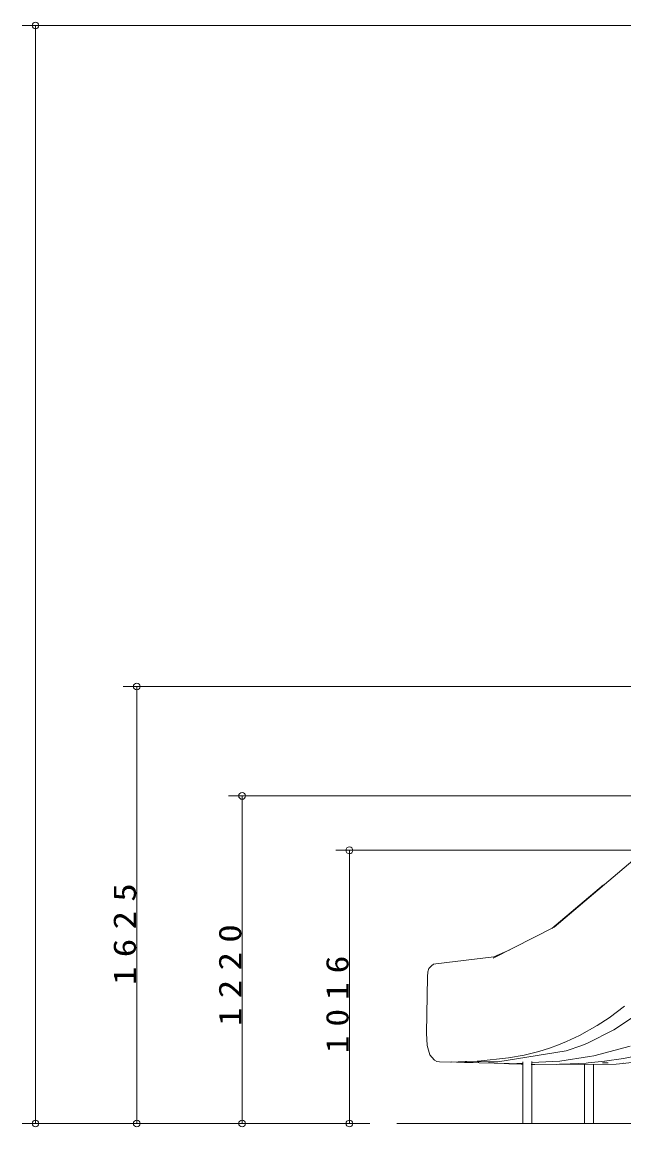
# Model space of a CAD drawing. Units: millimetres on the paper. Extents: x 0 to 420, y -594 to 297.
# Drawn here: x 61 to 98.3, y -184.3 to -115.8 of the extents above; entities that cross this region are included whole.
import ezdxf

# ---------------------------------------------------------------- set-up
doc = ezdxf.new("R2010")
doc.units = ezdxf.units.MM
for name, color, linetype, lineweight in [('0_2', 7, 'Continuous', 13), ('2D_DIMENSION', 7, 'Continuous', 13), ('3D_GLINE', 7, 'Continuous', 13)]:
    doc.layers.add(name, color=color, linetype=linetype, lineweight=lineweight)
doc.styles.add('ＭＳ ゴシック', font='')
doc.styles.get('ＭＳ ゴシック').set_extended_font_data('MS Gothic')

msp = doc.modelspace()

# ---------------------------------------------------------------- linework, layer by layer
at = {"layer": '0_2'}
for p, q in [((61.804, -116.005), (61.804, -116.422)), ((68.076, -156.969), (68.076, -157.385)), ((74.606, -163.747), (74.606, -164.163)), ((102.972, -164.224), (93.944, -171.884)), ((81.258, -167.116), (81.258, -167.533)), ((97.006, -169.245), (93.81, -171.955)), ((93.944, -171.884), (94.225, -171.644)), ((93.944, -171.883), (90.179, -173.789)), ((86.618, -174.14), (90.206, -173.725)), ((90.179, -173.789), (90.263, -173.75)), ((90.206, -173.725), (91.198, -173.276)), ((86.119, -174.655), (86.187, -174.439)), ((86.187, -174.439), (86.299, -174.305)), ((86.299, -174.305), (86.341, -174.269)), ((86.341, -174.269), (86.467, -174.176)), ((86.467, -174.176), (86.618, -174.14)), ((86.032, -178.442), (86.092, -174.948)), ((86.092, -174.948), (86.119, -174.655)), ((97.353, -177.487), (98.32, -176.782)), ((97.643, -178.248), (99.734, -176.85)), ((95.523, -178.588), (96.614, -177.972)), ((96.614, -177.972), (97.353, -177.487)), ((86.082, -179.219), (86.032, -178.442)), ((94.721, -178.966), (95.523, -178.588)), ((96.011, -179.063), (97.643, -178.248)), ((86.244, -179.797), (86.082, -179.219)), ((93.66, -179.376), (94.228, -179.169)), ((94.228, -179.169), (94.721, -178.966)), ((94.704, -179.538), (95.675, -179.2)), ((95.675, -179.2), (96.011, -179.063)), ((98.673, -179.244), (96.422, -179.847)), ((86.363, -179.929), (86.244, -179.797)), ((86.543, -180.111), (86.363, -179.929)), ((89.247, -180.173), (91.132, -179.971)), ((90.47, -180.215), (94.704, -179.538)), ((91.132, -179.971), (92.096, -179.798)), ((92.096, -179.798), (93.003, -179.577)), ((93.003, -179.577), (93.66, -179.376)), ((96.146, -179.901), (94.305, -180.174)), ((96.422, -179.847), (96.146, -179.901)), ((97.069, -180.185), (98.258, -180.012)), ((97.793, -180.362), (101.812, -179.935)), ((98.258, -180.012), (99.302, -179.807)), ((86.679, -180.201), (86.543, -180.111)), ((86.838, -180.228), (86.679, -180.201)), ((88.923, -180.269), (86.838, -180.228)), ((87.594, -180.226), (87.557, -180.236)), ((87.557, -180.236), (87.565, -180.235)), ((87.565, -180.235), (88.445, -180.195)), ((88.392, -180.259), (91.151, -180.334)), ((88.833, -180.266), (88.392, -180.259)), ((88.445, -180.195), (88.543, -180.195)), ((88.543, -180.195), (89.244, -180.224)), ((89.185, -180.186), (89.247, -180.173)), ((89.185, -180.186), (89.255, -180.194)), ((89.244, -180.224), (89.283, -180.233)), ((89.255, -180.194), (89.908, -180.228)), ((89.283, -180.233), (89.265, -180.231)), ((89.869, -180.226), (89.939, -180.232)), ((89.908, -180.228), (90.47, -180.215)), ((91.248, -180.341), (90.851, -180.32)), ((90.919, -180.322), (91.168, -180.331)), ((91.15, -180.335), (90.919, -180.322)), ((90.943, -180.323), (91.15, -180.335)), ((91.168, -180.331), (91.15, -180.335)), ((91.221, -180.34), (91.15, -180.335)), ((91.151, -180.334), (91.168, -180.331)), ((91.168, -180.331), (91.248, -180.341)), ((92.01, -180.296), (91.248, -180.341)), ((91.248, -180.341), (91.911, -180.371)), ((91.429, -180.348), (92.032, -180.376)), ((91.911, -180.371), (91.473, -180.35)), ((91.911, -180.371), (92.013, -180.375)), ((92.012, -180.226), (92.012, -184.045)), ((92.533, -180.387), (92.753, -180.39)), ((92.56, -180.388), (94.44, -180.374)), ((94.305, -180.174), (92.566, -180.266)), ((92.57, -184.045), (92.57, -180.203)), ((94.082, -180.379), (97.793, -180.362)), ((94.44, -180.374), (94.277, -180.375)), ((94.44, -180.374), (95.936, -180.295)), ((95.827, -184.045), (95.827, -180.364)), ((95.936, -180.295), (96.052, -180.286)), ((96.052, -180.286), (96.055, -180.286)), ((96.055, -180.286), (96.469, -180.25)), ((96.385, -180.364), (96.385, -184.045)), ((96.469, -180.25), (96.481, -180.248)), ((96.481, -180.248), (97.064, -180.185)), ((97.287, -180.289), (96.94, -180.286)), ((96.97, -180.196), (96.962, -180.197)), ((96.962, -180.197), (96.965, -180.197)), ((97.064, -180.185), (97.069, -180.185)), ((97.079, -180.183), (97.099, -180.181)), ((97.128, -180.286), (97.287, -180.289)), ((97.309, -180.288), (97.128, -180.286)), ((97.144, -180.286), (97.309, -180.288)), ((98.271, -180.305), (98.248, -180.304)), ((61.804, -184.045), (61.804, -183.628)), ((68.076, -184.045), (68.076, -183.628)), ((74.606, -184.045), (74.606, -183.628)), ((81.258, -184.045), (81.258, -183.628))]:
    msp.add_line(p, q, dxfattribs=at)
for centre in [(61.804, -116.005), (68.076, -156.969), (74.606, -163.747), (81.258, -167.116), (61.804, -184.045), (68.076, -184.045), (74.606, -184.045), (81.258, -184.045)]:
    msp.add_circle(centre, 0.208, dxfattribs=at)
at = {"layer": '2D_DIMENSION'}
for p, q in [((206.504, -116.005), (60.97, -116.005)), ((61.804, -183.628), (61.804, -116.422)), ((147.103, -156.969), (67.243, -156.969)), ((68.076, -183.628), (68.076, -157.385)), ((165.817, -163.747), (73.773, -163.747)), ((74.606, -183.628), (74.606, -164.163)), ((182.745, -167.116), (80.425, -167.116)), ((81.258, -183.628), (81.258, -167.533)), ((82.535, -184.045), (60.97, -184.045)), ((82.535, -184.045), (67.243, -184.045)), ((82.535, -184.045), (73.773, -184.045)), ((82.535, -184.045), (80.425, -184.045))]:
    msp.add_line(p, q, dxfattribs=at)
at = {"layer": '3D_GLINE'}
msp.add_line((84.201, -184.045), (257.41, -184.045), dxfattribs=at)

# ---------------------------------------------------------------- texts
at = {"layer": '2D_DIMENSION', "char_height": 1.405, "attachment_point": 7, "rotation": 90, "style": 'ＭＳ ゴシック'}
for s, insert in [('\\T1.5;\\W1.2;1625', (68.048, -175.463)), ('\\T1.5;\\W1.2;1220', (74.578, -178.003)), ('\\T1.5;\\W1.15;1016', (81.23, -179.687))]:
    msp.add_mtext(s, dxfattribs=dict(at, insert=insert))

doc.saveas('drawing.dxf')
